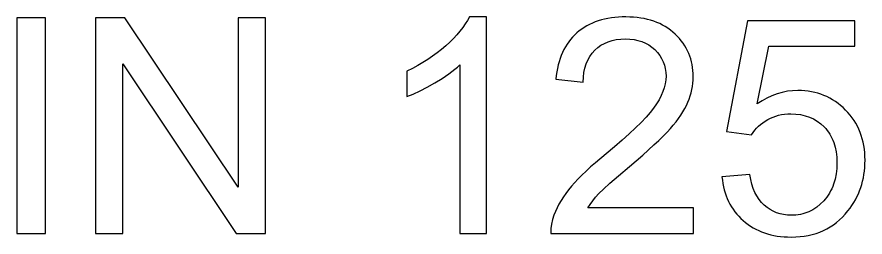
# Model space of a CAD drawing. Header units: millimetres. Extents: x -6 to 6, y -172 to -20.
# Drawn here: x -4.23 to 4.23, y -97.67 to -95.47 of the extents above; entities that cross this region are included whole.
import ezdxf

# ---------------------------------------------------------------- set-up
doc = ezdxf.new("R2010")
doc.units = ezdxf.units.MM
doc.layers.add('LASER_MARK', color=7, linetype='Continuous')

msp = doc.modelspace()

# ---------------------------------------------------------------- linework, layer by layer
at = {"layer": 'LASER_MARK'}
for points in [[(-4.2332, -97.6379), (-3.9481, -97.6379), (-3.9481, -95.4834), (-4.2332, -95.4834)], [(-3.4484, -97.6379), (-3.1751, -97.6379), (-3.1751, -95.9449), (-2.0435, -97.6379), (-1.751, -97.6379), (-1.751, -95.4834), (-2.0244, -95.4834), (-2.0244, -97.175), (-3.156, -95.4834), (-3.4484, -95.4834)], [(0.4534, -97.6379), (0.4534, -95.4746), (0.2829, -95.4746), (0.2641, -95.5097), (0.2423, -95.545), (0.2175, -95.5806), (0.1896, -95.6164), (0.1587, -95.6526), (0.1247, -95.689), (0.0878, -95.7257), (0.0478, -95.7627), (0.0054, -95.7991), (-0.0388, -95.8341), (-0.0846, -95.8678), (-0.1323, -95.9001), (-0.1816, -95.931), (-0.2327, -95.9605), (-0.2856, -95.9887), (-0.3402, -96.0154), (-0.3402, -96.2711), (-0.2765, -96.2455), (-0.2089, -96.2142), (-0.1373, -96.1772), (-0.0617, -96.1345), (0.0121, -96.0889), (0.0784, -96.0434), (0.1374, -95.9978), (0.164, -95.975), (0.1888, -95.9522), (0.1888, -97.6379)], [(2.5211, -97.3836), (1.4645, -97.3836), (1.488, -97.3477), (1.5144, -97.3118), (1.5438, -97.276), (1.5762, -97.2404), (1.6206, -97.1967), (1.6864, -97.1369), (1.7734, -97.0611), (1.8818, -96.9692), (2.0142, -96.8551), (2.1263, -96.7539), (2.1748, -96.7081), (2.2181, -96.6656), (2.2564, -96.6262), (2.2896, -96.5901), (2.3192, -96.5557), (2.3466, -96.5218), (2.3719, -96.4883), (2.3949, -96.4552), (2.4158, -96.4225), (2.4344, -96.3903), (2.4509, -96.3584), (2.4653, -96.327), (2.4777, -96.2957), (2.4884, -96.2643), (2.4975, -96.2327), (2.5049, -96.201), (2.5107, -96.1691), (2.5149, -96.1371), (2.5173, -96.105), (2.5182, -96.0728), (2.5175, -96.0413), (2.5153, -96.0105), (2.5118, -95.9803), (2.5069, -95.9508), (2.5005, -95.9219), (2.4928, -95.8936), (2.4836, -95.866), (2.473, -95.8391), (2.461, -95.8128), (2.4476, -95.7871), (2.4327, -95.7621), (2.4165, -95.7377), (2.3988, -95.7139), (2.3798, -95.6908), (2.3593, -95.6684), (2.3374, -95.6466), (2.3143, -95.6257), (2.2902, -95.6063), (2.2651, -95.5881), (2.2389, -95.5713), (2.2118, -95.5559), (2.1837, -95.5418), (2.1545, -95.529), (2.1243, -95.5176), (2.0931, -95.5075), (2.0609, -95.4988), (2.0277, -95.4914), (1.9935, -95.4854), (1.9583, -95.4807), (1.9221, -95.4773), (1.8848, -95.4753), (1.8466, -95.4746), (1.8087, -95.4752), (1.7717, -95.4771), (1.7358, -95.4802), (1.7008, -95.4846), (1.6668, -95.4902), (1.6338, -95.497), (1.6017, -95.5051), (1.5706, -95.5145), (1.5405, -95.5251), (1.5114, -95.5369), (1.4833, -95.55), (1.4561, -95.5643), (1.4299, -95.5799), (1.4047, -95.5967), (1.3804, -95.6148), (1.3572, -95.6341), (1.335, -95.6546), (1.314, -95.6762), (1.2943, -95.699), (1.2757, -95.7228), (1.2584, -95.7479), (1.2422, -95.774), (1.2273, -95.8013), (1.2135, -95.8297), (1.201, -95.8593), (1.1897, -95.8899), (1.1795, -95.9217), (1.1706, -95.9547), (1.1629, -95.9887), (1.1564, -96.0239), (1.1511, -96.0603), (1.147, -96.0977), (1.4189, -96.1257), (1.421, -96.0763), (1.4267, -96.0298), (1.4359, -95.986), (1.4487, -95.9449), (1.4649, -95.9066), (1.4848, -95.871), (1.5081, -95.8383), (1.535, -95.8082), (1.5649, -95.7814), (1.5971, -95.7581), (1.6317, -95.7384), (1.6687, -95.7222), (1.7081, -95.7097), (1.7499, -95.7008), (1.7941, -95.6954), (1.8407, -95.6936), (1.8848, -95.6953), (1.9268, -95.7003), (1.9666, -95.7088), (2.0044, -95.7206), (2.0399, -95.7358), (2.0734, -95.7544), (2.1047, -95.7763), (2.1339, -95.8016), (2.1602, -95.8294), (2.1831, -95.8587), (2.2024, -95.8895), (2.2182, -95.9219), (2.2305, -95.9559), (2.2393, -95.9913), (2.2445, -96.0283), (2.2463, -96.0669), (2.2444, -96.1046), (2.2386, -96.143), (2.2289, -96.1819), (2.2154, -96.2214), (2.1981, -96.2614), (2.1769, -96.3021), (2.1518, -96.3433), (2.1228, -96.385), (2.0884, -96.429), (2.0469, -96.4767), (1.9982, -96.5281), (1.9425, -96.5833), (1.8796, -96.6422), (1.8095, -96.7048), (1.7324, -96.7712), (1.6482, -96.8414), (1.5417, -96.9312), (1.4934, -96.974), (1.4485, -97.0155), (1.4069, -97.0556), (1.3686, -97.0943), (1.3337, -97.1316), (1.3021, -97.1676), (1.2731, -97.2029), (1.2463, -97.2384), (1.2214, -97.274), (1.1986, -97.3098), (1.1779, -97.3457), (1.1592, -97.3817), (1.1425, -97.4179), (1.1279, -97.4542), (1.1133, -97.4987), (1.1033, -97.5442), (1.0979, -97.5906), (1.0971, -97.6379), (2.5211, -97.6379)], [(3.0825, -97.05), (2.8047, -97.0736), (2.8087, -97.1071), (2.8138, -97.1398), (2.8203, -97.1717), (2.8279, -97.2028), (2.8368, -97.233), (2.847, -97.2624), (2.8584, -97.2909), (2.8711, -97.3186), (2.885, -97.3455), (2.9001, -97.3715), (2.9165, -97.3967), (2.9341, -97.421), (2.953, -97.4445), (2.9731, -97.4672), (2.9945, -97.489), (3.0171, -97.51), (3.0408, -97.53), (3.0653, -97.5486), (3.0906, -97.566), (3.1168, -97.582), (3.1438, -97.5968), (3.1717, -97.6103), (3.2004, -97.6225), (3.23, -97.6335), (3.2604, -97.6431), (3.2917, -97.6515), (3.3238, -97.6585), (3.3567, -97.6643), (3.3905, -97.6688), (3.4251, -97.672), (3.4606, -97.674), (3.4969, -97.6746), (3.5412, -97.6736), (3.5842, -97.6705), (3.6261, -97.6654), (3.6668, -97.6583), (3.7063, -97.6491), (3.7446, -97.6378), (3.7817, -97.6246), (3.8177, -97.6092), (3.8524, -97.5919), (3.886, -97.5724), (3.9184, -97.551), (3.9497, -97.5275), (3.9797, -97.5019), (4.0086, -97.4743), (4.0362, -97.4447), (4.0627, -97.413), (4.0834, -97.3861), (4.1027, -97.3585), (4.1207, -97.3303), (4.1373, -97.3015), (4.1526, -97.2721), (4.1666, -97.2421), (4.1793, -97.2114), (4.1906, -97.1801), (4.2006, -97.1482), (4.2092, -97.1157), (4.2166, -97.0825), (4.2225, -97.0488), (4.2272, -97.0144), (4.2305, -96.9794), (4.2325, -96.9437), (4.2332, -96.9075), (4.2324, -96.8695), (4.2302, -96.8324), (4.2264, -96.7962), (4.2211, -96.7609), (4.2143, -96.7264), (4.2059, -96.6928), (4.1961, -96.6601), (4.1847, -96.6283), (4.1718, -96.5973), (4.1574, -96.5672), (4.1415, -96.5379), (4.1241, -96.5096), (4.1051, -96.4821), (4.0847, -96.4555), (4.0627, -96.4298), (4.0392, -96.4049), (4.0146, -96.3812), (3.9893, -96.3591), (3.9634, -96.3385), (3.9367, -96.3194), (3.9094, -96.3018), (3.8813, -96.2858), (3.8526, -96.2713), (3.8232, -96.2583), (3.7931, -96.2468), (3.7623, -96.2369), (3.7308, -96.2285), (3.6986, -96.2216), (3.6658, -96.2163), (3.6322, -96.2125), (3.598, -96.2102), (3.5631, -96.2094), (3.5101, -96.2115), (3.4577, -96.2179), (3.4059, -96.2284), (3.3547, -96.2432), (3.3042, -96.2622), (3.2542, -96.2855), (3.2048, -96.3129), (3.156, -96.3446), (3.2721, -95.7656), (4.1318, -95.7656), (4.1318, -95.5128), (3.0605, -95.5128), (2.8518, -96.6194), (3.1001, -96.6518), (3.1155, -96.6292), (3.1323, -96.6076), (3.1504, -96.5872), (3.1699, -96.5678), (3.1908, -96.5495), (3.2131, -96.5323), (3.2368, -96.5162), (3.2618, -96.5011), (3.2879, -96.4875), (3.3148, -96.4757), (3.3425, -96.4658), (3.3709, -96.4576), (3.4001, -96.4513), (3.4302, -96.4467), (3.4609, -96.444), (3.4925, -96.4431), (3.5427, -96.4451), (3.5905, -96.4513), (3.6358, -96.4615), (3.6786, -96.4758), (3.719, -96.4942), (3.7569, -96.5167), (3.7924, -96.5432), (3.8254, -96.5739), (3.8408, -96.5906), (3.8552, -96.6081), (3.8686, -96.6263), (3.881, -96.6453), (3.8924, -96.665), (3.9028, -96.6854), (3.9123, -96.7066), (3.9207, -96.7286), (3.9346, -96.7747), (3.9446, -96.8238), (3.9505, -96.8759), (3.9525, -96.931), (3.9504, -96.9891), (3.9442, -97.0442), (3.9339, -97.0963), (3.9194, -97.1456), (3.9107, -97.1691), (3.9008, -97.1919), (3.89, -97.2139), (3.8781, -97.2352), (3.8652, -97.2558), (3.8512, -97.2756), (3.8363, -97.2947), (3.8202, -97.3131), (3.7863, -97.3469), (3.7504, -97.3761), (3.7128, -97.4009), (3.6933, -97.4116), (3.6733, -97.4211), (3.6528, -97.4296), (3.6319, -97.4369), (3.6106, -97.4431), (3.5888, -97.4481), (3.5438, -97.4549), (3.4969, -97.4571), (3.458, -97.4555), (3.4205, -97.4507), (3.3844, -97.4428), (3.3498, -97.4316), (3.3166, -97.4172), (3.2849, -97.3997), (3.2546, -97.3789), (3.2258, -97.355), (3.199, -97.3279), (3.1747, -97.2976), (3.1529, -97.2642), (3.1338, -97.2277), (3.1171, -97.188), (3.103, -97.1451), (3.0915, -97.0992)]]:
    msp.add_lwpolyline(points, close=True, dxfattribs=at)

doc.saveas('drawing.dxf')
